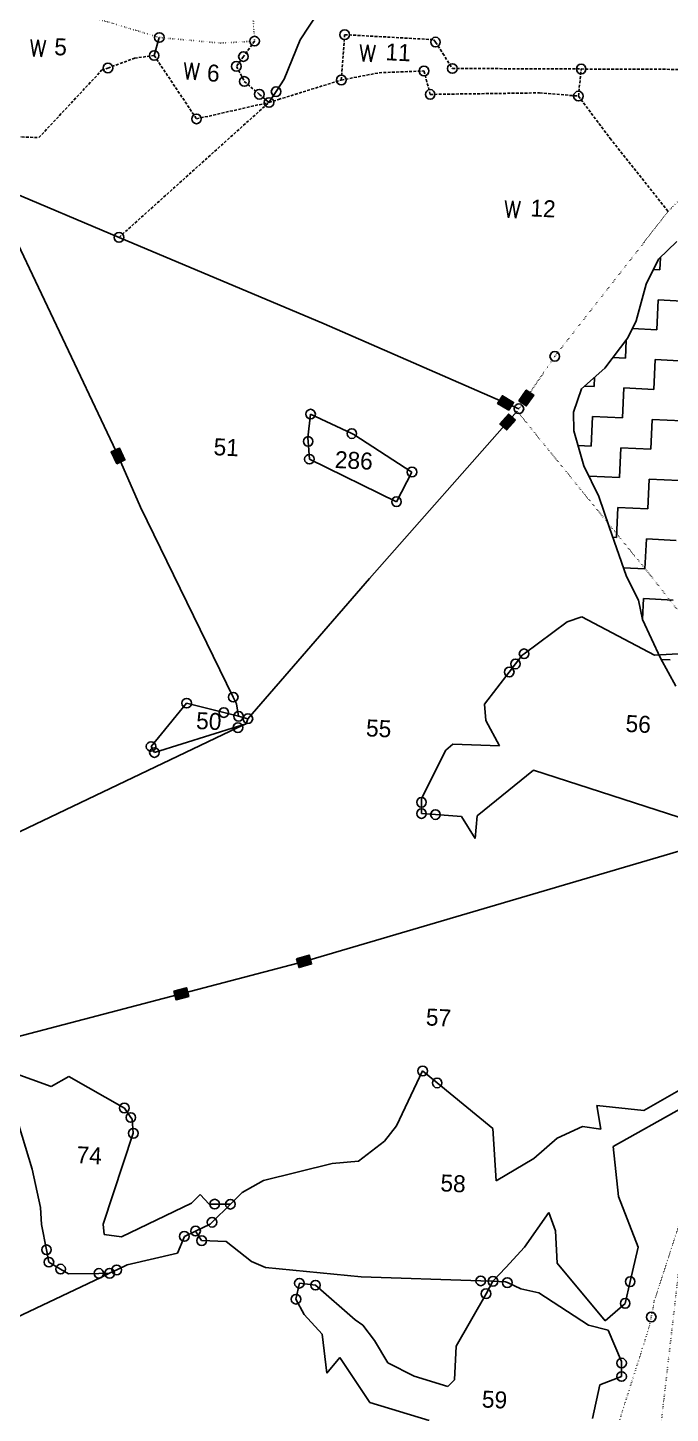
# Model space of a CAD drawing. Header units: metres. Extents: x 263404 to 269468, y 2224335 to 2228035.
# Drawn here: x 268374 to 268711, y 2225327 to 2226054 of the extents above; entities that cross this region are included whole.
import ezdxf

# ---------------------------------------------------------------- set-up
doc = ezdxf.new("R2010")
doc.units = ezdxf.units.M
doc.header["$LTSCALE"] = 0.3
doc.linetypes.add('DASHED', pattern=[0.75, 0.5, -0.25])
doc.linetypes.add('DOT', pattern=[0.25, 0, -0.25])
for name, color, linetype in [('POLY_FOREST', 7, 'DOT'), ('POLY_HATCH', 12, 'Continuous'), ('POLY_PARCEL', 6, 'Continuous'), ('POLY_SUBPARCEL', 6, 'DASHED'), ('SYM_STONE', 1, 'Continuous'), ('TEXT_MAPIN', 7, 'Continuous'), ('TEXT_PARCEL', 7, 'Continuous')]:
    doc.layers.add(name, color=color, linetype=linetype)
doc.styles.get("Standard").update_dxf_attribs({"font": 'simplex.shx'})
doc.styles.add('TEXT_MAP', font='', dxfattribs={"height": 2.5})
doc.styles.get('TEXT_MAP').set_extended_font_data('Kruti Dev 050')

msp = doc.modelspace()

# ---------------------------------------------------------------- hatches: boundary and pattern name
at = {"layer": 'SYM_STONE'}
for points in [[(268639.31, 2225860.77), (268635.38, 2225863.46), (268631.49, 2225857.79), (268635.42, 2225855.1)], [(268622.85, 2225860.49), (268620.38, 2225856.42), (268626.26, 2225852.85), (268628.73, 2225856.92)], [(268621.59, 2225845.68), (268625.16, 2225842.53), (268629.71, 2225847.68), (268626.15, 2225850.84)], [(268421.93, 2225833.02), (268417.61, 2225831.03), (268420.49, 2225824.78), (268424.81, 2225826.78)], [(268522.76, 2225562.36), (268521.42, 2225566.93), (268514.82, 2225564.99), (268516.16, 2225560.42)], [(268458.26, 2225545.27), (268457.04, 2225549.87), (268450.39, 2225548.12), (268451.6, 2225543.52)]]:
    msp.add_hatch(color=256, dxfattribs=at).paths.add_polyline_path(points)

# ---------------------------------------------------------------- linework, layer by layer
at = {"layer": 'POLY_FOREST', "ltscale": 10}
for p, q in [((268378.11, 2226068.01), (268442.84, 2226048.43)), ((268492.83, 2226046.52), (268491.55, 2226067.19)), ((268442.84, 2226048.43), (268474.86, 2226045.49)), ((268474.86, 2226045.49), (268492.83, 2226046.52)), ((268709.89, 2225957.16), (268734.46, 2225982.61)), ((268650.37, 2225881.13), (268709.89, 2225957.16)), ((268631.53, 2225853.63), (268650.37, 2225881.13)), ((268630.63, 2225852.31), (268631.53, 2225853.63)), ((268630.63, 2225852.31), (268700.57, 2225766.23)), ((268700.57, 2225766.23), (268731.98, 2225725.89)), ((268702.57, 2225385.58), (268737.1, 2225491.79)), ((268715.45, 2225402.02), (268705.3, 2225313.56)), ((268700.97, 2225377.06), (268702.57, 2225385.58)), ((268700.15, 2225372.67), (268700.97, 2225377.06)), ((268661.8, 2225251.86), (268700.15, 2225372.67))]:
    msp.add_line(p, q, dxfattribs=at)
at = {"layer": 'POLY_HATCH'}
for p, q in [((268714.36, 2225941.34), (268704.79, 2225932.06)), ((268704.79, 2225932.06), (268698.3, 2225919.06)), ((268698.3, 2225919.06), (268693.09, 2225899.71)), ((268693.09, 2225899.71), (268688.75, 2225890.83)), ((268688.75, 2225890.83), (268676.57, 2225874.86)), ((268676.57, 2225874.86), (268664.33, 2225864.1)), ((268664.33, 2225864.1), (268660.14, 2225851.83)), ((268660.14, 2225851.83), (268660.31, 2225842.07)), ((268660.31, 2225842.07), (268665.57, 2225823.61)), ((268665.57, 2225823.61), (268673.55, 2225807.62)), ((268673.55, 2225807.62), (268678.94, 2225791.75)), ((268678.94, 2225791.75), (268688.05, 2225765.63)), ((268688.05, 2225765.63), (268694.29, 2225753.17)), ((268694.29, 2225753.17), (268696.39, 2225742.99)), ((268696.39, 2225742.99), (268705.79, 2225722.7)), ((268705.79, 2225722.7), (268713.83, 2225708.01))]:
    msp.add_line(p, q, dxfattribs=at)
at = {"layer": 'POLY_HATCH', "linetype": 'Continuous'}
for p, q in [((268705.42, 2225926.45), (268705.75, 2225932.99)), ((268702.07, 2225926.61), (268705.42, 2225926.45)), ((268703.87, 2225895.09), (268704.64, 2225910.77)), ((268704.64, 2225910.77), (268720.32, 2225909.99)), ((268691.14, 2225895.73), (268703.87, 2225895.09)), ((268687.41, 2225880.2), (268687.88, 2225889.69)), ((268680.89, 2225880.52), (268687.41, 2225880.2)), ((268702.31, 2225863.74), (268703.09, 2225879.42)), ((268703.09, 2225879.42), (268718.76, 2225878.64)), ((268670.95, 2225865.3), (268671.19, 2225870.13)), ((268665.98, 2225865.55), (268670.95, 2225865.3)), ((268685.85, 2225848.84), (268686.63, 2225864.52)), ((268686.63, 2225864.52), (268702.31, 2225863.74)), ((268669.4, 2225833.95), (268670.18, 2225849.62)), ((268670.18, 2225849.62), (268685.85, 2225848.84)), ((268700.75, 2225832.39), (268701.53, 2225848.06)), ((268701.53, 2225848.06), (268717.21, 2225847.29)), ((268662.53, 2225834.29), (268669.4, 2225833.95)), ((268684.29, 2225817.49), (268685.07, 2225833.17)), ((268685.07, 2225833.17), (268700.75, 2225832.39)), ((268668.58, 2225817.58), (268668.62, 2225818.27)), ((268668.62, 2225818.27), (268684.29, 2225817.49)), ((268699.19, 2225801.03), (268699.97, 2225816.71)), ((268699.97, 2225816.71), (268715.65, 2225815.93)), ((268682.74, 2225786.14), (268683.51, 2225801.81)), ((268683.51, 2225801.81), (268699.19, 2225801.03)), ((268680.87, 2225786.23), (268682.74, 2225786.14)), ((268697.63, 2225769.68), (268698.41, 2225785.36)), ((268698.41, 2225785.36), (268714.09, 2225784.58)), ((268686.44, 2225770.24), (268697.63, 2225769.68)), ((268696.32, 2225743.31), (268696.85, 2225754)), ((268696.85, 2225754), (268712.53, 2225753.23)), ((268706.11, 2225722.11), (268710.97, 2225721.87))]:
    msp.add_line(p, q, dxfattribs=at)
at = {"layer": 'POLY_PARCEL'}
for p, q in [((268516.77, 2226047.21), (268538.22, 2226079.75)), ((268442.84, 2226048.43), (268440.14, 2226038.98)), ((268508.43, 2226026.5), (268516.77, 2226047.21)), ((268504.14, 2226020.02), (268508.43, 2226026.5)), ((268500.37, 2226014.33), (268504.14, 2226020.02)), ((268357.09, 2225964.24), (268420.21, 2225831.19)), ((268361.4, 2225968.98), (268421.69, 2225943.55)), ((268421.69, 2225943.55), (268529.42, 2225898.1)), ((268529.42, 2225898.1), (268631.53, 2225853.63)), ((268520.81, 2225838.36), (268522.2, 2225850.81)), ((268522.2, 2225850.81), (268543.85, 2225840.59)), ((268553.17, 2225764.63), (268630.63, 2225852.31)), ((268543.85, 2225840.59), (268544.98, 2225840.05)), ((268520.94, 2225836.47), (268520.81, 2225838.36)), ((268521.6, 2225827.16), (268520.94, 2225836.47)), ((268544.98, 2225840.05), (268575.41, 2225820.44)), ((268420.21, 2225831.19), (268432.98, 2225801.93)), ((268567.31, 2225804.86), (268521.6, 2225827.16)), ((268575.41, 2225820.44), (268567.31, 2225804.86)), ((268432.98, 2225801.93), (268481.62, 2225702.31)), ((268489.33, 2225691.01), (268553.17, 2225764.63)), ((268656.91, 2225741.76), (268634.27, 2225725.07)), ((268664.55, 2225744.44), (268656.91, 2225741.76)), ((268702.67, 2225724.39), (268664.55, 2225744.44)), ((268633.33, 2225724.38), (268629.74, 2225719.74)), ((268634.27, 2225725.07), (268633.33, 2225724.38)), ((268731.98, 2225725.89), (268702.67, 2225724.39)), ((268629.74, 2225719.74), (268626.45, 2225715.48)), ((268626.45, 2225715.48), (268613.49, 2225698.71)), ((268481.62, 2225702.31), (268483.36, 2225698.74)), ((268438.52, 2225676.4), (268457.18, 2225699.16)), ((268457.18, 2225699.16), (268476.69, 2225694.22)), ((268483.36, 2225698.74), (268484.43, 2225692.25)), ((268613.49, 2225698.71), (268614.24, 2225689.99)), ((268476.69, 2225694.22), (268484.43, 2225692.25)), ((268488.43, 2225688.36), (268483.89, 2225686.94)), ((268488.43, 2225688.36), (268484.09, 2225686.3)), ((268484.43, 2225692.25), (268489.33, 2225691.01)), ((268489.33, 2225691.01), (268488.43, 2225688.36)), ((268614.24, 2225689.99), (268621.29, 2225676.71)), ((268484.09, 2225686.3), (268357.97, 2225626.19)), ((268483.89, 2225686.94), (268440.29, 2225673.23)), ((268440.29, 2225673.23), (268438.52, 2225676.4)), ((268593.13, 2225674.55), (268580.41, 2225649.12)), ((268596.84, 2225677.72), (268593.13, 2225674.55)), ((268621.29, 2225676.71), (268596.84, 2225677.72)), ((268609.59, 2225640.07), (268639.23, 2225664.07)), ((268639.23, 2225664.07), (268744.2, 2225629.93)), ((268580.41, 2225649.12), (268580.41, 2225647.12)), ((268580.41, 2225647.12), (268580.41, 2225641.23)), ((268580.41, 2225641.23), (268587.74, 2225640.69)), ((268587.74, 2225640.69), (268601.47, 2225639.69)), ((268601.47, 2225639.69), (268608.6, 2225628.08)), ((268608.6, 2225628.08), (268609.59, 2225640.07)), ((268744.2, 2225629.93), (268518.79, 2225563.68)), ((268518.79, 2225563.68), (268342.11, 2225517.14)), ((268341.08, 2225514.24), (268386.16, 2225498.1)), ((268567.33, 2225477.32), (268581.01, 2225506.16)), ((268581.01, 2225506.16), (268588.63, 2225499.89)), ((268386.16, 2225498.1), (268395.3, 2225503.18)), ((268395.3, 2225503.18), (268424.51, 2225486.72)), ((268588.63, 2225499.89), (268617.82, 2225475.9)), ((268697.12, 2225485.48), (268721.52, 2225499.47)), ((268424.51, 2225486.72), (268427.89, 2225481.76)), ((268674.5, 2225475.55), (268672.36, 2225488.1)), ((268672.36, 2225488.1), (268697.12, 2225485.48)), ((268680.92, 2225466.57), (268717.28, 2225486.88)), ((268376.15, 2225454.61), (268367.44, 2225483.45)), ((268427.89, 2225481.76), (268428.56, 2225480.79)), ((268428.56, 2225480.79), (268429.18, 2225473.46)), ((268561, 2225469.35), (268567.33, 2225477.32)), ((268651.56, 2225470.97), (268664.89, 2225477.02)), ((268664.89, 2225477.02), (268674.5, 2225475.55)), ((268429.18, 2225473.46), (268413.38, 2225425.78)), ((268617.82, 2225475.9), (268619.63, 2225448.57)), ((268639.37, 2225460.32), (268651.56, 2225470.97)), ((268547.44, 2225458.77), (268561, 2225469.35)), ((268683.76, 2225440.37), (268680.92, 2225466.57)), ((268497.56, 2225448.71), (268533.56, 2225457.68)), ((268533.56, 2225457.68), (268547.44, 2225458.77)), ((268619.63, 2225448.57), (268639.37, 2225460.32)), ((268380.55, 2225434.56), (268376.15, 2225454.61)), ((268486.38, 2225442.36), (268497.56, 2225448.71)), ((268459.75, 2225436.8), (268464.32, 2225441.31)), ((268464.32, 2225441.31), (268469.01, 2225436.34)), ((268480.15, 2225436.24), (268486.38, 2225442.36)), ((268694.09, 2225413.7), (268683.76, 2225440.37)), ((268381.07, 2225425.68), (268380.55, 2225434.56)), ((268422.92, 2225419.08), (268459.75, 2225436.8)), ((268469.01, 2225436.34), (268471.91, 2225436.31)), ((268470.53, 2225426.78), (268480.15, 2225436.24)), ((268471.91, 2225436.31), (268480.15, 2225436.24)), ((268461.86, 2225422.17), (268469.56, 2225425.82)), ((268469.56, 2225425.82), (268470.53, 2225426.78)), ((268634.44, 2225413.7), (268647.19, 2225431.82)), ((268647.19, 2225431.82), (268650.67, 2225422.27)), ((268383.64, 2225412.34), (268381.07, 2225425.68)), ((268413.38, 2225425.78), (268413.9, 2225420.42)), ((268413.9, 2225420.42), (268422.92, 2225419.08)), ((268452.4, 2225410.48), (268456, 2225419.38)), ((268456, 2225419.38), (268461.86, 2225422.17)), ((268465.06, 2225417.13), (268461.86, 2225422.17)), ((268650.67, 2225422.27), (268651.6, 2225405.25)), ((268384.9, 2225405.85), (268383.64, 2225412.34)), ((268477.88, 2225416.69), (268465.06, 2225417.13)), ((268491.18, 2225406.16), (268477.88, 2225416.69)), ((268624.63, 2225403.13), (268634.44, 2225413.7)), ((268689.93, 2225395.64), (268694.09, 2225413.7)), ((268391.04, 2225402.21), (268384.9, 2225405.85)), ((268420.48, 2225401.76), (268426.02, 2225404.39)), ((268426.02, 2225404.39), (268452.4, 2225410.48)), ((268498.53, 2225403.03), (268491.18, 2225406.16)), ((268651.6, 2225405.25), (268676.76, 2225374.98)), ((268211.55, 2225302.66), (268412.14, 2225397.8)), ((268395.19, 2225399.75), (268391.04, 2225402.21)), ((268411.13, 2225399.94), (268395.19, 2225399.75)), ((268416.78, 2225400.01), (268411.13, 2225399.94)), ((268412.14, 2225397.8), (268416.78, 2225400.01)), ((268416.78, 2225400.01), (268420.48, 2225401.76)), ((268548.76, 2225398.15), (268498.53, 2225403.03)), ((268611.51, 2225396.01), (268548.76, 2225398.15)), ((268617.93, 2225395.79), (268624.63, 2225403.13)), ((268514.56, 2225386.39), (268516.36, 2225394.79)), ((268516.36, 2225394.79), (268524.8, 2225393.78)), ((268524.8, 2225393.78), (268545.63, 2225375.57)), ((268617.93, 2225395.79), (268611.51, 2225396.01)), ((268614.27, 2225389.31), (268617.93, 2225395.79)), ((268624.48, 2225395.57), (268617.93, 2225395.79)), ((268625.48, 2225395.11), (268624.48, 2225395.57)), ((268632.59, 2225391.81), (268625.48, 2225395.11)), ((268641.97, 2225389.76), (268632.59, 2225391.81)), ((268667.99, 2225372.78), (268641.97, 2225389.76)), ((268687.29, 2225384.22), (268689.93, 2225395.64)), ((268518.9, 2225378.38), (268514.56, 2225386.39)), ((268598.67, 2225361.68), (268614.27, 2225389.31)), ((268676.76, 2225374.98), (268687.29, 2225384.22)), ((268528.26, 2225368.04), (268518.9, 2225378.38)), ((268545.63, 2225375.57), (268549.64, 2225372.8)), ((268530.8, 2225347.58), (268528.26, 2225368.04)), ((268549.64, 2225372.8), (268555.76, 2225364.8)), ((268678.33, 2225370.09), (268667.99, 2225372.78)), ((268685.42, 2225353.75), (268678.33, 2225370.09)), ((268555.76, 2225364.8), (268562.68, 2225353.01)), ((268597.79, 2225344.15), (268598.67, 2225361.68)), ((268537.53, 2225355.74), (268530.8, 2225347.58)), ((268553.35, 2225332.25), (268537.53, 2225355.74)), ((268685.42, 2225352.89), (268685.42, 2225353.75)), ((268562.68, 2225353.01), (268576.55, 2225346)), ((268576.55, 2225346), (268594.26, 2225340.58)), ((268673.95, 2225341.48), (268685.42, 2225345.85)), ((268685.42, 2225345.85), (268685.42, 2225352.89)), ((268594.26, 2225340.58), (268597.79, 2225344.15)), ((268670.1, 2225323.79), (268673.95, 2225341.48)), ((268584.48, 2225322.7), (268553.35, 2225332.25))]:
    msp.add_line(p, q, dxfattribs=at)
at = {"layer": 'POLY_SUBPARCEL', "ltscale": 10}
for p, q in [((268492.83, 2226046.52), (268486.99, 2226038.42)), ((268538.33, 2226026.11), (268540.09, 2226049.9)), ((268540.09, 2226049.9), (268586.97, 2226047.28)), ((268586.97, 2226047.28), (268587.78, 2226046.02)), ((268587.78, 2226046.02), (268591.6, 2226040.03)), ((268415.88, 2226032.42), (268429.86, 2226037.57)), ((268429.86, 2226037.57), (268440.14, 2226038.98)), ((268440.14, 2226038.98), (268462.37, 2226005.72)), ((268486.99, 2226038.42), (268483.29, 2226033.28)), ((268591.6, 2226040.03), (268596.62, 2226032.17)), ((268379.62, 2225995.87), (268412.59, 2226031.2)), ((268412.59, 2226031.2), (268415.88, 2226032.42)), ((268483.29, 2226033.28), (268487.44, 2226025.37)), ((268538.33, 2226026.11), (268558.18, 2226029.92)), ((268558.18, 2226029.92), (268581.73, 2226030.86)), ((268581.73, 2226030.86), (268584.97, 2226018.57)), ((268596.62, 2226032.17), (268664.21, 2226031.9)), ((268662.76, 2226017.69), (268664.21, 2226031.9)), ((268664.21, 2226031.9), (268784.47, 2226031.43)), ((268487.44, 2226025.37), (268495.31, 2226018.64)), ((268505.42, 2226015.89), (268538.33, 2226026.11)), ((268495.31, 2226018.64), (268500.09, 2226014.57)), ((268500.37, 2226014.33), (268505.42, 2226015.89)), ((268584.97, 2226018.57), (268642.42, 2226019.37)), ((268642.42, 2226019.37), (268662.76, 2226017.69)), ((268662.76, 2226017.69), (268679.38, 2225995.49)), ((268421.69, 2225943.55), (268500.37, 2226014.33)), ((268462.37, 2226005.72), (268499.63, 2226014.16)), ((268499.63, 2226014.16), (268500.37, 2226014.33)), ((268500.09, 2226014.57), (268500.37, 2226014.33)), ((268348.09, 2225997.15), (268379.62, 2225995.87)), ((268679.38, 2225995.49), (268709.89, 2225957.16))]:
    msp.add_line(p, q, dxfattribs=at)
at = {"layer": 'SYM_STONE'}
for points in [[(268631.49, 2225857.79), (268635.38, 2225863.46), (268639.31, 2225860.77), (268635.42, 2225855.1)], [(268626.26, 2225852.85), (268620.38, 2225856.42), (268622.85, 2225860.49), (268628.73, 2225856.92)], [(268629.71, 2225847.68), (268625.16, 2225842.53), (268621.59, 2225845.68), (268626.15, 2225850.84)], [(268420.49, 2225824.78), (268417.61, 2225831.03), (268421.93, 2225833.02), (268424.81, 2225826.78)], [(268514.82, 2225564.99), (268521.42, 2225566.93), (268522.76, 2225562.36), (268516.16, 2225560.42)], [(268450.39, 2225548.12), (268457.04, 2225549.87), (268458.26, 2225545.27), (268451.6, 2225543.52)]]:
    msp.add_lwpolyline(points, close=True, dxfattribs=at)
for centre in [(268540.09, 2226049.9), (268442.84, 2226048.43), (268492.83, 2226046.52), (268587.78, 2226046.02), (268440.14, 2226038.98), (268486.99, 2226038.42), (268415.88, 2226032.42), (268483.29, 2226033.28), (268581.73, 2226030.86), (268596.62, 2226032.17), (268664.21, 2226031.9), (268487.44, 2226025.37), (268504.14, 2226020.02), (268538.33, 2226026.11), (268495.31, 2226018.64), (268500.37, 2226014.33), (268584.97, 2226018.57), (268662.76, 2226017.69), (268462.37, 2226005.72), (268421.69, 2225943.55), (268650.37, 2225881.13), (268631.53, 2225853.63), (268522.2, 2225850.81), (268543.85, 2225840.59), (268520.94, 2225836.47), (268521.6, 2225827.16), (268575.41, 2225820.44), (268567.31, 2225804.86), (268634.27, 2225725.07), (268626.45, 2225715.48), (268629.74, 2225719.74), (268481.62, 2225702.31), (268457.18, 2225699.16), (268476.69, 2225694.22), (268484.09, 2225686.3), (268484.43, 2225692.25), (268489.33, 2225691.01), (268438.52, 2225676.4), (268440.29, 2225673.23), (268580.41, 2225647.12), (268580.41, 2225641.23), (268587.74, 2225640.69), (268581.01, 2225506.16), (268588.63, 2225499.89), (268424.51, 2225486.72), (268427.89, 2225481.76), (268429.18, 2225473.46), (268471.91, 2225436.31), (268480.15, 2225436.24), (268470.53, 2225426.78), (268456, 2225419.38), (268461.86, 2225422.17), (268465.06, 2225417.13), (268383.64, 2225412.34), (268384.9, 2225405.85), (268391.04, 2225402.21), (268420.48, 2225401.76), (268411.13, 2225399.94), (268416.78, 2225400.01), (268516.36, 2225394.79), (268611.51, 2225396.01), (268617.93, 2225395.79), (268625.48, 2225395.11), (268689.93, 2225395.64), (268524.8, 2225393.78), (268614.27, 2225389.31), (268514.56, 2225386.39), (268687.29, 2225384.22), (268700.97, 2225377.06), (268685.42, 2225352.89), (268685.42, 2225345.85)]:
    msp.add_circle(centre, 2.52, dxfattribs=at)

# ---------------------------------------------------------------- texts
at = {"layer": 'TEXT_MAPIN'}
for p in [(268374.34, 2226038.61), (268547.29, 2226035.97), (268454.96, 2226026.53), (268623.33, 2225954.02)]:
    msp.add_text('W', height=8.9, rotation=357.15491, dxfattribs=at).set_placement(p)
at = {"layer": 'TEXT_MAPIN', "style": 'TEXT_MAP'}
for s, height, p in [('5', 8.9, (268387.55, 2226039.23)), ('11', 8.898, (268561.35, 2226036.54)), ('6', 8.9, (268467.67, 2226025.47)), ('12', 8.898, (268637.39, 2225954.6))]:
    msp.add_text(s, height=height, rotation=357.15491, dxfattribs=at).set_placement(p)
at = {"layer": 'TEXT_PARCEL', "style": 'TEXT_MAP'}
for s, p in [('51', (268471.16, 2225829.31)), ('286', (268534.79, 2225822.58)), ('50', (268461.99, 2225685.62)), ('55', (268551.14, 2225681.79)), ('56', (268687.34, 2225684.11)), ('57', (268582.55, 2225530.1)), ('74', (268399.24, 2225457.78)), ('58', (268590.19, 2225443.04)), ('59', (268611.94, 2225329.62))]:
    msp.add_text(s, height=8.898, rotation=357.15491, dxfattribs=at).set_placement(p)

doc.saveas('drawing.dxf')
